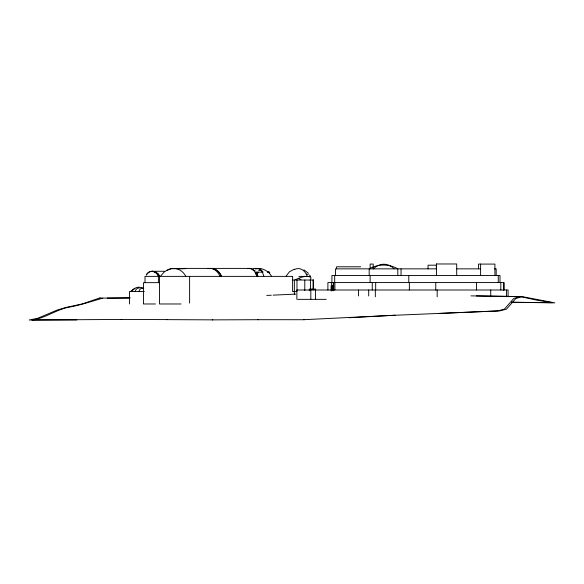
<?xml version="1.0" encoding="UTF-8"?>
<svg xmlns="http://www.w3.org/2000/svg" width="584" height="584" viewBox="0 0 584 584"><rect width="100%" height="100%" fill="white"/><g stroke="black" fill="none" stroke-linecap="round" stroke-linejoin="round"><path stroke-width="0.88" d="M258.011 272.144L257.099 276.378C255.828 272.896 253.617 268.582 249.375 268.399L182.398 268.399M249.266 268.647L249.375 268.399A15.257 8.796 -90 0 1 253.872 270.545L255.033 270.545M286.24 275.976L289.35 271.874L294.285 269.151M310.133 280.291L311.053 277.926L310.44 277.086C305.498 275.247 300.03 277.597 295.519 279.678M160.359 276.378L164.082 272.137L166.469 270.538M133.663 289.219L130.765 291.569L134.838 288.343A9.767 8.497 -90 0 1 142.898 288.343M130.765 291.569L134.838 288.343M130.247 297.891L99.28 298.139L82.125 303.957L65.766 307.469L57.042 310.097L37.697 318.287L29.2 319.995L122.231 319.448M102.777 298.161C91.359 301.388 79.847 305.366 67.97 307.381C55.414 310.141 44.749 318.411 31.872 320.025L76.913 319.923M511.613 302.235L552.274 302.673L536.338 300.074L520.096 296.555L513.84 298.387L504.394 309.133L497.802 310.892L438.942 313.433M511.474 302.278L554.8 302.855L522.162 296.614L515.876 298.461L506.496 309.126L499.889 310.892L394.229 315.287L349.225 317.725M255.135 268.932L260.763 268.421L259.624 268.99L258.887 268.647A15.264 8.855 -90 0 0 255.741 268.647M209.218 268.647C214.605 267.363 219.686 271.531 221.489 276.378A15.695 11.906 -90 0 0 209.043 268.64M256.15 268.647L258.208 268.399L260.041 269.363A15.345 7.154 90 0 1 263.815 276.378M175.382 268.64L175.996 268.574L171.594 268.64L166.579 270.494L168.725 269.363A15.695 14.067 90 0 1 185.822 276.385M178.018 268.64L184.865 268.64M180.12 268.64L185.916 268.64M173.988 268.64L177.397 268.399M175.974 268.64L182.807 268.64M172.054 268.64L177.901 268.64M395.113 315.221L303.724 319.703M266.779 295.424L271.356 295.212M273.108 295.139L295.708 294.117M107.259 298.132L129.685 297.971M212.24 319.871L258.435 319.703M436.321 263.975L456.703 263.975L456.703 275.48M436.606 265.173L428.043 265.173L428.043 268.852M360.642 266.793L336.559 266.793L336.559 268.852M252.762 268.399L257.544 268.399M436.504 268.852L335.442 268.852L335.442 275.48M456.703 268.852L480.603 268.852M494.363 268.852L496.181 268.852L496.181 275.48M259.26 269.363L260.413 269.363L263.121 272.144L255.142 272.144L257.106 276.378L256.237 274.108L257.507 274.108M258.603 270.545L261.836 270.545M154.731 271.275L164.542 271.275M146.328 274.954A8.213 6.942 -90 0 1 153.475 271.436L155.877 272.034M153.555 271.436L155.643 271.91L152.636 271.275L158.008 273.699L159.629 276.378L158.906 274.954L157.826 274.954L155.95 272.29L154.986 271.91M155.921 272.67L156.972 273.699L158.008 273.699M298.833 276.378L310.389 276.378M292.613 280.028L313.535 280.028M159.607 282.649L143.511 282.649L143.554 303.979M315.725 289.073L309.33 289.073L309.33 290.788M144.328 291.569L129.473 291.569L129.473 303.979M296.979 291.569L292.613 291.569L292.613 276.378L145 276.378L145 282.649M297.789 299.351L326.215 299.351M143.971 303.979L155.483 303.979M181.062 303.979L159.512 303.979L159.512 276.378M257.997 319.703L304.184 319.718M120.903 319.484L167.44 319.601M166.564 319.638L212.824 319.857M470.959 295.876L522.162 296.614M476.391 295.92L520.096 296.555M99.28 298.139L101.039 298.227M154.169 271.436L152.636 271.275L153.796 271.436M174.514 268.399L176.967 268.64M176.419 268.399L180.799 268.64M294.54 269.516A13.388 9.928 -90 0 1 306.315 274.173L308.213 274.385M267.596 272.37L269.83 272.728A41.727 6.512 90 0 0 267.815 271.728M260.829 268.647C265.34 269.487 269.37 272.37 271.611 276.378M153.475 271.436L154.782 271.91A8.205 6.935 90 0 0 146.277 274.954M298.555 278.568L300.979 279.7M303.935 269.844L308.44 273.283M155.95 272.29L156.446 272.67M252.449 269.363L253.865 270.545M154.439 271.91L155.249 272.67L156.913 272.67L157.716 274.779L156.972 273.699M309.542 274.998L310.221 275.976M256.245 272.144L258.113 276.378M157.833 274.954L158.476 276.378M306.315 274.173L307.257 276.378M331.347 282.568L331.595 290.752M508.08 296.803L508.08 290L296.876 290L296.876 299.351M506.445 290L506.445 296.803M503.904 290L503.904 282.568L327.894 282.568L327.894 290M503.78 282.568L503.78 290M503.663 282.568L503.663 290M500.816 282.568L500.816 290M500.006 282.568L500.006 275.48L331.924 275.48L331.924 282.568M498.269 275.48L498.269 282.568M494.918 275.48L494.918 264.085L478.515 264.085L478.515 268.852M490.721 290L490.721 296.803M480.603 264.085L480.603 275.48M476.559 282.568L476.559 290M437.175 290L437.175 296.803M436.504 263.975L436.504 275.48M436.321 265.173L436.321 268.852M435.759 282.568L435.759 290M409.347 282.568L409.347 290M408.785 275.48L408.785 282.568M401.047 268.852L401.047 275.48M397.814 275.48L397.814 268.852A29.12 28.623 -33.7 0 0 369.183 268.852L369.183 275.48M375.68 282.568L375.68 290M375.329 290L375.329 296.803M373.198 268.852L373.198 264.063L370.132 264.063L370.132 268.852M372.249 282.568L372.249 290M370.125 275.48L370.125 282.568M368.701 290L368.701 295.949M358.466 290L358.466 295.949M334.902 282.568L334.902 290M334.69 275.48L334.69 282.568M333.727 282.568L333.727 290.518M333.5 282.568L333.5 290.518M333.245 282.568L333.245 290.518M333.033 290.752L333.033 285.591L331.164 285.591L331.164 290.752M332.019 285.591L332.019 290.752M331.383 285.591L331.383 290.752M315.455 290L315.455 299.351M313.469 280.028L313.469 289.795M313.075 280.028L313.075 289.795M310.827 290L310.827 299.351M310.44 280.028L310.44 289.795M304.79 280.028L304.79 290.679M296.979 280.028L296.979 290.679M294.358 280.028L294.358 294.226M189.61 276.378L189.61 303.089M158.403 276.378L158.403 282.649M373.534 268.852A14.198 13.885 -80.7 0 1 394.069 268.852M207.736 268.64A15.695 11.731 -90 0 1 220.007 276.378M135.05 291.569A8.753 4.438 90 0 1 139.306 288.124M138.824 291.569A8.753 4.438 90 0 1 143.752 288.445M249.375 268.399L247.806 268.647A15.25 8.796 -90 0 1 249.375 268.399"/></g></svg>
